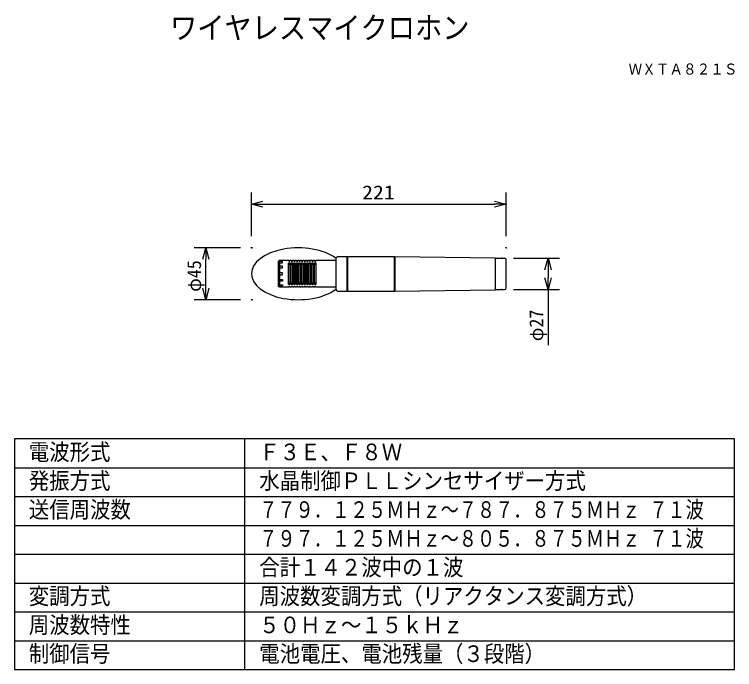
# Model space of a CAD drawing. Units: millimetres, scale not verified. Extents: x -63 to 63, y -56 to 57.
import ezdxf
from ezdxf.enums import TextEntityAlignment as Align

# ---------------------------------------------------------------- set-up
doc = ezdxf.new("R2010")
doc.units = ezdxf.units.MM
doc.header["$LTSCALE"] = 0.189787
doc.header["$PDMODE"] = 32
doc.header["$PDSIZE"] = 0.0949
for name, color, linetype in [('0-0_MOJI1', 2, 'Continuous'), ('0-1_TOUROKU', 1, 'Continuous'), ('0-2_GAIKEI', 1, 'Continuous'), ('0-3_WAKU', 3, 'Continuous'), ('0-4_DEFPOINTS', 7, 'Continuous')]:
    doc.layers.add(name, color=color, linetype=linetype)
doc.styles.add('ＭＳ ゴシック', font='')
doc.styles.get('ＭＳ ゴシック').set_extended_font_data('MS Gothic')

# ---------------------------------------------------------------- blocks, each defined once
blk = doc.blocks.new('_OPEN30')
at = {"layer": '0-3_WAKU', "color": 7}
blk.add_line((0, 0), (-1, 0), dxfattribs=at)
blk.add_lwpolyline([(-1, 0.26795), (0, 0), (-1, -0.26795)], dxfattribs=at)

msp = doc.modelspace()

# ---------------------------------------------------------------- linework, layer by layer
at = {"layer": '0-2_GAIKEI', "color": 3}
for p, q in [((-21.3541, 18.8071), (-21.3541, 26.3808)), ((22.8459, 18.8071), (22.8459, 26.3808)), ((-19.3541, 24.3808), (20.8459, 24.3808))]:
    msp.add_line(p, q, dxfattribs=at)
at = {"layer": '0-2_GAIKEI', "color": 7}
for p, q in [((-6.3437, 15.2719), (3.5363, 15.2719)), ((3.5363, 15.2719), (20.9612, 15.043)), ((-6.7075, 14.855), (-6.7075, 9.6926)), ((20.9581, 14.983), (22.5762, 14.983)), ((22.8459, 9.8344), (22.8459, 14.7132)), ((-6.3437, 9.2757), (3.5363, 9.2757)), ((3.5363, 9.2757), (20.9612, 9.5047)), ((20.9581, 9.5645), (22.5762, 9.5645))]:
    msp.add_line(p, q, dxfattribs=at)
at = {"layer": '0-2_GAIKEI'}
for p, q in [((-4.7608, 9.2757), (-4.7608, 15.2727)), ((-4.6406, 9.2757), (-4.6406, 15.2695)), ((3.4668, 9.2745), (3.4668, 15.2727)), ((3.5868, 9.2745), (3.5868, 15.2695)), ((20.9612, 15.043), (20.9612, 9.5047)), ((-16.6346, 14.4708), (-16.4693, 14.6362)), ((-16.6346, 10.1117), (-16.6346, 14.4708)), ((-16.4807, 14.4049), (-16.6341, 14.3243)), ((-16.6341, 14.3243), (-16.6341, 14.1313)), ((-16.6341, 14.1313), (-16.4807, 14.212)), ((-15.952, 14.4049), (-16.4807, 14.4049)), ((-16.4807, 14.212), (-15.952, 14.212)), ((-16.475, 14.6238), (-16.475, 9.9519)), ((-16.4693, 14.6362), (-14.8867, 14.6362)), ((-15.952, 14.212), (-15.952, 14.4049)), ((-14.9104, 10.4203), (-14.9104, 14.1638)), ((-14.9104, 14.1638), (-14.6979, 14.1638)), ((-14.9104, 13.9396), (-14.6979, 13.9396)), ((-14.8867, 14.6362), (-14.8867, 14.4709)), ((-14.8867, 14.4709), (-14.6742, 14.4709)), ((-14.6979, 14.1638), (-14.6979, 10.4203)), ((-14.6742, 14.6362), (-14.438, 14.6362)), ((-14.6742, 14.4709), (-14.6742, 14.6362)), ((-14.4615, 10.4203), (-14.4615, 14.1638)), ((-14.4615, 14.1638), (-14.249, 14.1638)), ((-14.4615, 13.9396), (-14.249, 13.9396)), ((-14.438, 14.6362), (-14.438, 14.4709)), ((-14.438, 14.4709), (-14.2253, 14.4709)), ((-14.249, 14.1638), (-14.249, 10.4203)), ((-14.2253, 14.6362), (-13.9891, 14.6362)), ((-14.2253, 14.4709), (-14.2253, 14.6362)), ((-14.0129, 10.4203), (-14.0129, 14.1638)), ((-14.0129, 14.1638), (-13.8001, 14.1638)), ((-14.0129, 13.9396), (-13.8001, 13.9396)), ((-13.9891, 14.6362), (-13.9891, 14.4709)), ((-13.9891, 14.4709), (-13.7767, 14.4709)), ((-13.8001, 14.1638), (-13.8001, 10.4203)), ((-13.7767, 14.6362), (-13.5405, 14.6362)), ((-13.7767, 14.4709), (-13.7767, 14.6362)), ((-13.564, 10.4203), (-13.564, 14.1638)), ((-13.564, 14.1638), (-13.3515, 14.1638)), ((-13.564, 13.9396), (-13.3515, 13.9396)), ((-13.5405, 14.6362), (-13.5405, 14.4709)), ((-13.5405, 14.4709), (-13.3278, 14.4709)), ((-13.3515, 14.1638), (-13.3515, 10.4203)), ((-13.3278, 14.6362), (-13.0916, 14.6362)), ((-13.3278, 14.4709), (-13.3278, 14.6362)), ((-13.1153, 10.4203), (-13.1153, 14.1638)), ((-13.1153, 14.1638), (-12.9028, 14.1638)), ((-13.1153, 13.9396), (-12.9028, 13.9396)), ((-13.0916, 14.6362), (-13.0916, 14.4709)), ((-13.0916, 14.4709), (-12.8791, 14.4709)), ((-12.9028, 14.1638), (-12.9028, 10.4203)), ((-12.8791, 14.6362), (-12.6429, 14.6362)), ((-12.8791, 14.4709), (-12.8791, 14.6362)), ((-12.6664, 10.4203), (-12.6664, 14.1638)), ((-12.6664, 14.1638), (-12.4539, 14.1638)), ((-12.6664, 13.9396), (-12.4539, 13.9396)), ((-12.6429, 14.6362), (-12.6429, 14.4709)), ((-12.6429, 14.4709), (-12.4302, 14.4709)), ((-12.4539, 14.1638), (-12.4539, 10.4203)), ((-12.4302, 14.6362), (-12.194, 14.6362)), ((-12.4302, 14.4709), (-12.4302, 14.6362)), ((-12.2178, 10.4203), (-12.2178, 14.1638)), ((-12.2178, 14.1638), (-12.0052, 14.1638)), ((-12.2178, 13.9396), (-12.0052, 13.9396)), ((-12.194, 14.6362), (-12.194, 14.4709)), ((-12.194, 14.4709), (-11.9816, 14.4709)), ((-12.0052, 14.1638), (-12.0052, 10.4203)), ((-11.9816, 14.6362), (-11.7454, 14.6362)), ((-11.9816, 14.4709), (-11.9816, 14.6362)), ((-11.7689, 10.4203), (-11.7689, 14.1638)), ((-11.7689, 14.1638), (-11.5564, 14.1638)), ((-11.7689, 13.9396), (-11.5564, 13.9396)), ((-11.7454, 14.6362), (-11.7454, 14.4709)), ((-11.7454, 14.4709), (-11.5328, 14.4709)), ((-11.5564, 14.1638), (-11.5564, 10.4203)), ((-11.5328, 14.6362), (-11.2965, 14.6362)), ((-11.5328, 14.4709), (-11.5328, 14.6362)), ((-11.3202, 10.4203), (-11.3202, 14.1638)), ((-11.3202, 14.1638), (-11.1076, 14.1638)), ((-11.3202, 13.9396), (-11.1076, 13.9396)), ((-11.2965, 14.6362), (-11.2965, 14.4709)), ((-11.2965, 14.4709), (-11.084, 14.4709)), ((-11.1076, 14.1638), (-11.1076, 10.4203)), ((-11.084, 14.6362), (-10.8478, 14.6362)), ((-11.084, 14.4709), (-11.084, 14.6362)), ((-10.8715, 10.4203), (-10.8715, 14.1638)), ((-10.8715, 14.1638), (-10.6588, 14.1638)), ((-10.8715, 13.9396), (-10.6588, 13.9396)), ((-10.8478, 14.6362), (-10.8478, 14.4709)), ((-10.8478, 14.4709), (-10.6351, 14.4709)), ((-10.6588, 14.1638), (-10.6588, 10.4203)), ((-10.6351, 14.6362), (-10.3991, 14.6362)), ((-10.6351, 14.4709), (-10.6351, 14.6362)), ((-10.4226, 10.4203), (-10.4226, 14.1638)), ((-10.4226, 14.1638), (-10.2099, 14.1638)), ((-10.4226, 13.9396), (-10.2099, 13.9396)), ((-10.3991, 14.6362), (-10.3991, 14.4709)), ((-10.3991, 14.4709), (-10.1865, 14.4709)), ((-10.2099, 14.1638), (-10.2099, 10.4203)), ((-10.1865, 14.6362), (-6.7029, 14.6362)), ((-10.1865, 14.4709), (-10.1865, 14.6362)), ((-16.4807, 13.5978), (-16.6341, 13.5173)), ((-16.6341, 13.5173), (-16.6341, 13.2235)), ((-16.6341, 13.2235), (-16.4807, 13.3041)), ((-15.952, 13.5978), (-16.4807, 13.5978)), ((-16.4807, 13.3041), (-15.952, 13.3041)), ((-15.952, 13.3041), (-15.952, 13.5978)), ((-16.6341, 12.4515), (-16.6341, 12.1275)), ((-15.952, 12.4515), (-16.6341, 12.4515)), ((-16.6341, 12.1275), (-15.952, 12.1275)), ((-16.6341, 11.0819), (-16.6341, 11.3757)), ((-16.6341, 11.3757), (-16.4807, 11.2951)), ((-16.4807, 11.2951), (-15.952, 11.2951)), ((-15.952, 12.1275), (-15.952, 12.4515)), ((-15.952, 11.2951), (-15.952, 11.0014)), ((-16.4693, 9.9462), (-16.6346, 10.1117)), ((-16.4807, 11.0014), (-16.6341, 11.0819)), ((-16.6341, 10.2748), (-16.6341, 10.4679)), ((-16.6341, 10.4679), (-16.4807, 10.3872)), ((-16.4807, 10.1943), (-16.6341, 10.2748)), ((-15.952, 11.0014), (-16.4807, 11.0014)), ((-16.4807, 10.3872), (-15.952, 10.3872)), ((-15.952, 10.1943), (-16.4807, 10.1943)), ((-15.952, 10.3872), (-15.952, 10.1943)), ((-14.6979, 10.6447), (-14.9104, 10.6447)), ((-14.6979, 10.4203), (-14.9104, 10.4203)), ((-14.8867, 10.1117), (-14.8867, 9.9462)), ((-14.6742, 10.1117), (-14.8867, 10.1117)), ((-14.6742, 9.9462), (-14.6742, 10.1117)), ((-14.249, 10.6447), (-14.4615, 10.6447)), ((-14.249, 10.4203), (-14.4615, 10.4203)), ((-14.438, 10.1117), (-14.438, 9.9462)), ((-14.2253, 10.1117), (-14.438, 10.1117)), ((-14.2253, 9.9462), (-14.2253, 10.1117)), ((-13.8001, 10.6447), (-14.0129, 10.6447)), ((-13.8001, 10.4203), (-14.0129, 10.4203)), ((-13.9891, 10.1117), (-13.9891, 9.9462)), ((-13.7767, 10.1117), (-13.9891, 10.1117)), ((-13.7767, 9.9462), (-13.7767, 10.1117)), ((-13.3515, 10.6447), (-13.564, 10.6447)), ((-13.3515, 10.4203), (-13.564, 10.4203)), ((-13.5405, 10.1117), (-13.5405, 9.9462)), ((-13.3278, 10.1117), (-13.5405, 10.1117)), ((-13.3278, 9.9462), (-13.3278, 10.1117)), ((-12.9028, 10.6447), (-13.1153, 10.6447)), ((-12.9028, 10.4203), (-13.1153, 10.4203)), ((-13.0916, 10.1117), (-13.0916, 9.9462)), ((-12.8791, 10.1117), (-13.0916, 10.1117)), ((-12.8791, 9.9462), (-12.8791, 10.1117)), ((-12.4539, 10.6447), (-12.6664, 10.6447)), ((-12.4539, 10.4203), (-12.6664, 10.4203)), ((-12.6429, 10.1117), (-12.6429, 9.9462)), ((-12.4302, 10.1117), (-12.6429, 10.1117)), ((-12.4302, 9.9462), (-12.4302, 10.1117)), ((-12.0052, 10.6447), (-12.2178, 10.6447)), ((-12.0052, 10.4203), (-12.2178, 10.4203)), ((-12.194, 10.1117), (-12.194, 9.9462)), ((-11.9816, 10.1117), (-12.194, 10.1117)), ((-11.9816, 9.9462), (-11.9816, 10.1117)), ((-11.5564, 10.6447), (-11.7689, 10.6447)), ((-11.5564, 10.4203), (-11.7689, 10.4203)), ((-11.7454, 10.1117), (-11.7454, 9.9462)), ((-11.5328, 10.1117), (-11.7454, 10.1117)), ((-11.5328, 9.9462), (-11.5328, 10.1117)), ((-11.1076, 10.6447), (-11.3202, 10.6447)), ((-11.1076, 10.4203), (-11.3202, 10.4203)), ((-11.2965, 10.1117), (-11.2965, 9.9462)), ((-11.084, 10.1117), (-11.2965, 10.1117)), ((-11.084, 9.9462), (-11.084, 10.1117)), ((-10.6588, 10.6447), (-10.8715, 10.6447)), ((-10.6588, 10.4203), (-10.8715, 10.4203)), ((-10.8478, 10.1117), (-10.8478, 9.9462)), ((-10.6351, 10.1117), (-10.8478, 10.1117)), ((-10.6351, 9.9462), (-10.6351, 10.1117)), ((-10.2099, 10.6447), (-10.4226, 10.6447)), ((-10.2099, 10.4203), (-10.4226, 10.4203)), ((-10.3991, 10.1117), (-10.3991, 9.9462)), ((-10.1865, 10.1117), (-10.3991, 10.1117)), ((-10.1865, 9.9462), (-10.1865, 10.1117)), ((-14.8867, 9.9462), (-16.4693, 9.9462)), ((-14.438, 9.9462), (-14.6742, 9.9462)), ((-13.9891, 9.9462), (-14.2253, 9.9462)), ((-13.5405, 9.9462), (-13.7767, 9.9462)), ((-13.0916, 9.9462), (-13.3278, 9.9462)), ((-12.6429, 9.9462), (-12.8791, 9.9462)), ((-12.194, 9.9462), (-12.4302, 9.9462)), ((-11.7454, 9.9462), (-11.9816, 9.9462)), ((-11.2965, 9.9462), (-11.5328, 9.9462)), ((-10.8478, 9.9462), (-11.084, 9.9462)), ((-10.3991, 9.9462), (-10.6351, 9.9462)), ((-6.7029, 9.9462), (-10.1865, 9.9462))]:
    msp.add_line(p, q, dxfattribs=at)
at = {"layer": '0-2_GAIKEI', "color": 7}
for centre, radius, start, end in [((-6.323, 14.8867), 0.3857, 93.07255, 184.71564), ((22.5759, 14.713), 0.2701, 0.0401, 89.9243), ((-6.3229, 9.661), 0.3858, 175.30156, 266.91025), ((22.5757, 9.8347), 0.2702, 270.10371, 359.93189)]:
    msp.add_arc(centre, radius, start, end, dxfattribs=at)
msp.add_ellipse((-13.218, 12.2982), major_axis=(-8.1361, 0), ratio=0.553204, start_param=3.78221851, end_param=8.7823052, dxfattribs=at)
at = {"layer": '0-3_WAKU'}
for p, q in [((-23.2737, 16.7991), (-31.2737, 16.7991)), ((-29.2737, 9.7991), (-29.2737, 14.7991)), ((24.1214, 14.983), (32.1214, 14.983)), ((30.1214, 12.983), (30.1214, 11.5645)), ((24.1214, 9.5645), (32.1214, 9.5645)), ((30.1214, 9.5645), (30.1214, -0.1022)), ((-23.2737, 7.7991), (-31.2737, 7.7991))]:
    msp.add_line(p, q, dxfattribs=at)
at = {"layer": '0-3_WAKU', "color": 4}
for p, q in [((62.5001, -16.3667), (-62.5001, -16.3667)), ((-62.5001, -16.3667), (-62.5001, -56.3667)), ((-22.5, -56.3667), (-22.5, -16.3667)), ((62.5001, -56.3667), (62.5001, -16.3667)), ((-62.5001, -56.3667), (62.5001, -56.3667))]:
    msp.add_line(p, q, dxfattribs=at)
at = {"layer": '0-3_WAKU', "color": 1}
for p, q in [((-62.5001, -21.3667), (62.5001, -21.3667)), ((-62.5001, -26.3667), (62.5001, -26.3667)), ((-62.5001, -31.3667), (62.5001, -31.3667)), ((-62.5001, -36.3667), (62.5001, -36.3667)), ((-62.5001, -41.3667), (62.5001, -41.3667)), ((-62.5001, -46.3667), (62.5001, -46.3667)), ((-62.5001, -51.3667), (62.5001, -51.3667))]:
    msp.add_line(p, q, dxfattribs=at)
at = {"layer": '0-3_WAKU', "color": 7}
for p in [(22.8459, 24.3808), (-21.3541, 16.8071), (22.8459, 16.8071)]:
    msp.add_point(p, dxfattribs=at)
at = {"layer": '0-4_DEFPOINTS'}
for p in [(-29.2737, 16.7991), (-21.2737, 16.7991), (22.1214, 14.983), (22.1214, 9.5645), (30.1214, 9.5645), (-21.2737, 7.7991)]:
    msp.add_point(p, dxfattribs=at)

# ---------------------------------------------------------------- block references
at = {"layer": '0-2_GAIKEI', "xscale": 2, "yscale": 2, "rotation": 180}
msp.add_blockref('_OPEN30', (-21.3541, 24.3808), dxfattribs=at)
at = {"layer": '0-2_GAIKEI', "xscale": 2, "yscale": 2}
msp.add_blockref('_OPEN30', (22.8459, 24.3808), dxfattribs=at)
at = {"layer": '0-3_WAKU', "xscale": 2, "yscale": 2}
for p, rotation in [((-29.2737, 16.7991), 90), ((30.1214, 14.983), 90), ((30.1214, 9.5645), 270), ((-29.2737, 7.7991), 270)]:
    msp.add_blockref('_OPEN30', p, dxfattribs=dict(at, rotation=rotation))

# ---------------------------------------------------------------- texts
at = {"layer": '0-0_MOJI1', "style": 'ＭＳ ゴシック'}
for s, height, width, p in [('ワイヤレスマイクロホン', 3.849, 0.9, (-35.5, 51.8932)), ('電波形式', 2.886, 0.9, (-60.0001, -20.9218)), ('Ｆ３Ｅ、Ｆ８Ｗ', 2.886, 0.9, (-20, -20.9218)), ('発振方式', 2.886, 0.9, (-60.0001, -25.9218)), ('水晶制御ＰＬＬシンセサイザー方式', 2.886, 0.9, (-20, -25.9218)), ('送信周波数', 2.886, 0.9, (-60.0001, -30.9218)), ('７７９．１２５ＭＨｚ～７８７．８７５ＭＨｚ ７１波', 2.886, 0.8, (-20, -30.9218)), ('７９７．１２５ＭＨｚ～８０５．８７５ＭＨｚ ７１波', 2.886, 0.8, (-20, -35.9218)), ('合計１４２波中の１波', 2.886, 0.9, (-20, -40.9218)), ('変調方式', 2.886, 0.9, (-60.0001, -45.9218)), ('周波数変調方式（リアクタンス変調方式）', 2.886, 0.9, (-20, -45.9218)), ('周波数特性', 2.886, 0.9, (-60.0001, -50.9219)), ('５０Ｈｚ～１５ｋＨｚ', 2.886, 0.9, (-20, -50.9219)), ('制御信号', 2.886, 0.9, (-60.0001, -55.9219)), ('電池電圧、電池残量（３段階）', 2.886, 0.9, (-20, -55.9219))]:
    msp.add_text(s, height=height, dxfattribs=dict(at, width=width)).set_placement(p, align=Align.BOTTOM_LEFT)
at = {"layer": '0-1_TOUROKU', "style": 'ＭＳ ゴシック', "width": 0.9}
msp.add_text('ＷＸＴＡ８２１Ｓ', height=1.924, dxfattribs=at).set_placement((44.1, 46.2633), align=Align.BOTTOM_LEFT)
at = {"layer": '0-2_GAIKEI', "color": 3, "style": 'ＭＳ ゴシック', "width": 1.15}
msp.add_text('221', height=2.406, dxfattribs=at).set_placement((-2.1412, 24.4904), align=Align.BOTTOM_LEFT)
at = {"layer": '0-3_WAKU', "style": 'ＭＳ ゴシック', "width": 0.95}
for s, p in [('φ45', (-29.3832, 9.1659)), ('φ27', (30.0118, 0.598))]:
    msp.add_text(s, height=2.406, rotation=90, dxfattribs=at).set_placement(p, align=Align.BOTTOM_LEFT)

doc.saveas('drawing.dxf')
